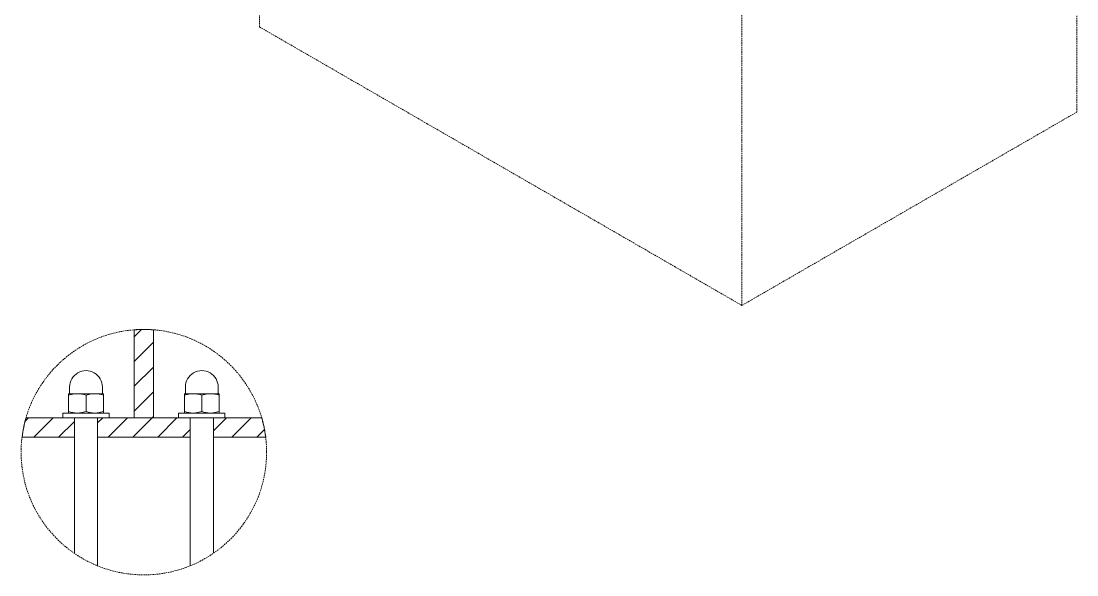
# Model space of a CAD drawing. Header units: millimetres. Extents: x -62 to 2493, y 278 to 1866.
# Drawn here: x 1581 to 2472, y 610 to 1078 of the extents above; entities that cross this region are included whole.
import ezdxf

# ---------------------------------------------------------------- set-up
doc = ezdxf.new("R2010")
doc.units = ezdxf.units.MM
doc.linetypes.add('HIDDEN', pattern=[1.905, 1.27, -0.635])
doc.layers.add('ZANO_R', color=7, linetype='Continuous', lineweight=0)
doc.layers.add('ZANO_R_przerywana', color=7, linetype='HIDDEN', lineweight=0)

msp = doc.modelspace()

# ---------------------------------------------------------------- linework, layer by layer
at = {"layer": 'ZANO_R'}
for p, q in [((1676.53, 811.37), (1682.72, 817.55)), ((1676.53, 817.25), (1676.53, 742.93)), ((1692.83, 817.25), (1692.83, 742.93)), ((1676.53, 790.47), (1692.83, 806.76)), ((1676.53, 769.57), (1692.83, 785.86)), ((1621.96, 768.99), (1621.96, 763.7)), ((1649.65, 763.7), (1649.65, 768.99)), ((1719.71, 768.99), (1719.71, 763.7)), ((1747.4, 763.7), (1747.4, 768.99)), ((1621.14, 761.98), (1621.14, 763.29)), ((1628.47, 763.29), (1621.14, 763.29)), ((1621.14, 761.98), (1624.73, 762.93)), ((1621.14, 761.98), (1621.14, 748.31)), ((1624.73, 762.93), (1628.47, 763.29)), ((1643.14, 763.29), (1628.47, 763.29)), ((1635.8, 761.98), (1639.4, 762.93)), ((1635.8, 761.98), (1635.8, 748.31)), ((1639.4, 762.93), (1643.14, 763.29)), ((1650.47, 763.29), (1643.14, 763.29)), ((1650.47, 761.98), (1650.47, 763.29)), ((1650.47, 761.98), (1650.47, 748.31)), ((1676.53, 748.66), (1692.83, 764.96)), ((1718.89, 761.98), (1718.89, 763.29)), ((1726.23, 763.29), (1718.89, 763.29)), ((1718.89, 761.98), (1722.49, 762.93)), ((1718.89, 761.98), (1718.89, 748.31)), ((1722.49, 762.93), (1726.23, 763.29)), ((1740.89, 763.29), (1726.23, 763.29)), ((1733.56, 761.98), (1737.15, 762.93)), ((1733.56, 761.98), (1733.56, 748.31)), ((1737.15, 762.93), (1740.89, 763.29)), ((1748.22, 763.29), (1740.89, 763.29)), ((1748.22, 761.98), (1748.22, 763.29)), ((1748.22, 761.98), (1748.22, 748.31)), ((1584.47, 740.2), (1587.23, 742.96)), ((1585.23, 742.96), (1626.03, 742.93)), ((1591.8, 726.64), (1608.11, 742.94)), ((1612.7, 726.64), (1626.03, 739.96)), ((1616.25, 747), (1616.25, 742.93)), ((1655.35, 747), (1616.25, 747)), ((1655.35, 742.93), (1616.25, 742.93)), ((1621.14, 747), (1621.14, 748.31)), ((1626.03, 726.64), (1626.03, 742.93)), ((1626.03, 742.93), (1626.03, 631.58)), ((1632.21, 747.36), (1628.47, 747)), ((1635.8, 748.31), (1632.21, 747.36)), ((1646.88, 747.36), (1643.14, 747)), ((1645.58, 726.64), (1645.58, 742.93)), ((1645.58, 742.93), (1723.78, 742.93)), ((1645.58, 742.93), (1645.58, 618.06)), ((1645.58, 738.61), (1649.9, 742.93)), ((1650.47, 748.31), (1646.88, 747.36)), ((1650.47, 747), (1650.47, 748.31)), ((1654.51, 726.64), (1670.8, 742.93)), ((1655.35, 742.93), (1655.35, 747)), ((1675.41, 726.64), (1691.7, 742.93)), ((1692.83, 742.93), (1676.53, 742.93)), ((1691.7, 742.93), (1692.83, 744.06)), ((1696.31, 726.64), (1712.6, 742.93)), ((1714.01, 747), (1714.01, 742.93)), ((1753.11, 747), (1714.01, 747)), ((1753.11, 742.93), (1714.01, 742.93)), ((1718.89, 747), (1718.89, 748.31)), ((1723.78, 742.93), (1723.78, 726.64)), ((1723.78, 742.93), (1723.78, 618.06)), ((1729.96, 747.36), (1726.23, 747)), ((1733.56, 748.31), (1729.96, 747.36)), ((1744.63, 747.36), (1740.89, 747)), ((1784.13, 742.96), (1743.33, 742.93)), ((1754.41, 742.94), (1743.33, 731.86)), ((1743.33, 726.64), (1743.33, 742.93)), ((1743.33, 742.93), (1743.33, 629)), ((1748.22, 748.31), (1744.63, 747.36)), ((1748.22, 747), (1748.22, 748.31)), ((1753.11, 742.93), (1753.11, 747)), ((1775.33, 742.96), (1759.01, 726.64)), ((1717.21, 726.64), (1723.78, 733.21)), ((1786.47, 733.19), (1779.91, 726.64)), ((1626.03, 726.64), (1581.87, 726.64)), ((1723.78, 726.64), (1645.58, 726.64)), ((1743.33, 726.64), (1787.49, 726.64)), ((1626.03, 639.68), (1626.03, 629))]:
    msp.add_line(p, q, dxfattribs=at)
for centre, radius, start, end in [((1684.68, 713.99), 103.59, 85.48959, 94.51041), ((1635.8, 768.99), 13.85, 359.99973, 180.00027), ((1733.56, 768.99), 13.85, 359.99973, 180.00027), ((1621.55, 763.7), 0.407, 270.00294, 359.99024), ((1628.29, 741.07), 22.23, 70.22696, 89.51677), ((1642.95, 741.07), 22.23, 70.22696, 89.51677), ((1650.06, 763.7), 0.407, 180.00976, 269.99706), ((1719.3, 763.7), 0.407, 270.00294, 359.99024), ((1726.04, 741.07), 22.23, 70.22696, 89.51677), ((1740.7, 741.07), 22.23, 70.22696, 89.51677), ((1747.81, 763.7), 0.407, 180.00977, 269.9834), ((1684.63, 713.99), 103.54, 163.74786, 173.01448), ((1628.66, 769.23), 22.23, 250.22793, 269.51626), ((1643.32, 769.23), 22.23, 250.22793, 269.51626), ((1726.41, 769.23), 22.23, 250.22793, 269.51626), ((1741.08, 769.23), 22.23, 250.22793, 269.51626), ((1684.63, 713.99), 103.63, 7.01107, 16.23796)]:
    msp.add_arc(centre, radius, start, end, dxfattribs=at)
at = {"layer": 'ZANO_R_przerywana'}
for p, q in [((1782.26, 1073.02), (1782.26, 1317.97)), ((2472.4, 1001.17), (2472.4, 1246.12)), ((2189.56, 837.87), (2189.56, 1082.82)), ((1782.26, 1073.02), (1923.68, 991.37)), ((2189.56, 837.87), (2472.4, 1001.17)), ((1923.68, 991.37), (2048.13, 919.52)), ((2048.13, 919.52), (2189.56, 837.87))]:
    msp.add_line(p, q, dxfattribs=at)
at = {"layer": 'ZANO_R_przerywana', "color": 1}
msp.add_circle((1684.63, 713.99), 103.63, dxfattribs=at)

doc.saveas('drawing.dxf')
